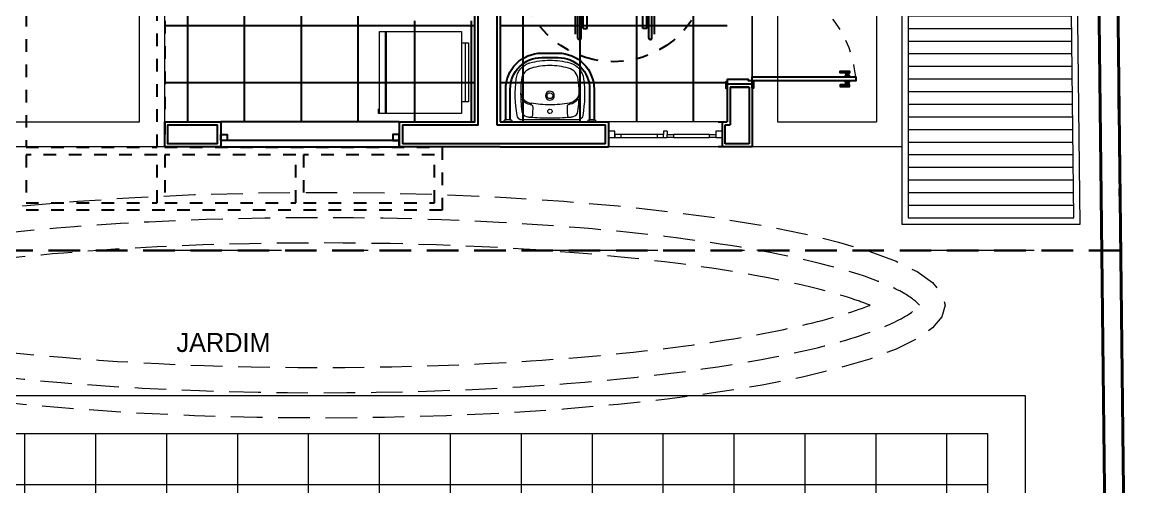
# Model space of a CAD drawing. Header units: metres. Extents: x -4.2 to 85, y -21.1 to 42.
# Drawn here: x 50.59 to 59.4, y 0.14 to 3.82 of the extents above; entities that cross this region are included whole.
import ezdxf

# ---------------------------------------------------------------- set-up
doc = ezdxf.new("R2010")
doc.units = ezdxf.units.M
doc.header["$MEASUREMENT"] = 0
for name, pattern in [('175_51COM_R00---$0$XREF ÁREAS COMUNS LILAC$0$HIDDEN', [0.375, 0.25, -0.125]), ('ARQ_BASE_141_Implantação - Bar da Bola$0$proj100', [0.375, 0.15, -0.075, 0, -0.075, 0, -0.075]), ('DASHED2', [0.375, 0.25, -0.125]), ('DGN Style 3', [2.051842, 1.465602, -0.586241]), ('DGN Style 6', [2.787574, 0.001466, -0.586241, 1.025921, -0.586241, 0.001466, -0.586241]), ('HIDDEN', [0.375, 0.25, -0.125])]:
    doc.linetypes.add(name, pattern=pattern)
for name, color, linetype, lineweight in [('175_51COM_R00---$0$57 - Altimetria de Terrenos', 240, 'Continuous', 13), ('31 - Pisos', 7, 'Continuous', 0), ('7 - Alvenaria', 7, 'Continuous', 0), ('Level 11-1', 7, 'Continuous', 0), ('Level 19-1', 7, 'Continuous', 0), ('PSG-ALV-BXA', 7, 'Continuous', 0), ('PSG-CXO-IDE', 7, 'Continuous', 0), ('PSG-HTC-SOL', 7, 'Continuous', 0), ('PSG-LAYOUT', 7, 'Continuous', 9)]:
    doc.layers.add(name, color=color, linetype=linetype, lineweight=lineweight)
for name, color, linetype in [('302-XREF$0$PSG-REV', 1, 'Continuous'), ('ARQ3', 3, 'Continuous'), ('ARQ_BASE_141_Implantação - Bar da Bola$0$ILHA_ARQ_CTA', 1, 'Continuous'), ('ARQ_BASE_141_Implantação - Bar da Bola$0$ILHA_ARQ_HTC', 251, 'Continuous'), ('ARQ_BASE_141_Implantação - Bar da Bola$0$ILHA_ARQ_POR', 2, 'Continuous'), ('ARQ_BASE_141_Implantação - Bar da Bola$0$ILHA_ARQ_PRJ', 1, 'ARQ_BASE_141_Implantação - Bar da Bola$0$proj100'), ('PSG-ALVENARIA', 4, 'Continuous'), ('PSG-MORROTE', 104, 'HIDDEN'), ('PSG-PISO', 7, 'Continuous'), ('PSG-PROJ', 252, 'HIDDEN'), ('PSG-REV', 1, 'Continuous'), ('PSGMOBSAN', 2, 'Continuous')]:
    doc.layers.add(name, color=color, linetype=linetype)
doc.layers.add('PSG-ARE-HTC', color=6, linetype='Continuous', plot=False)
doc.styles.add('Style-INTL_ENGINEERING', font='INTL_ENGINEERING.shx')

# ---------------------------------------------------------------- blocks, each defined once
blk = doc.blocks.new('ARQ_BASE_141_Implantação - Bar da Bola$0$Bipman11')
for p, q in [((-0.2338, 0.2955), (0.2632, 0.2955)), ((-0.2338, 0.2705), (0.1568, 0.2705)), ((-0.2026, 0.3142), (0.3099, 0.3142)), ((0.0412, 0.2705), (0.0412, 0.2508)), ((0.0662, 0.2705), (0.0662, 0.2508)), ((-0.1576, 0.2539), (-0.1576, 0.2227)), ((-0.1576, 0.2539), (-0.0208, 0.2539)), ((-0.1576, 0.2227), (-0.0208, 0.2227)), ((-0.0208, 0.2539), (-0.0208, 0.2227)), ((-0.0208, 0.2508), (0.122, 0.2508)), ((-0.0208, 0.2258), (0.0983, 0.2258)), ((0.0119, 0.2258), (-0.0083, -0.0009)), ((0.0885, 0.2258), (0.0874, 0.2136)), ((0.2155, 0.2133), (0.4437, 0.2133)), ((0.3422, 0.2571), (0.4437, 0.2571)), ((0.4437, 0.2571), (0.4437, 0.2133)), ((0.4437, 0.2508), (0.8365, 0.2508)), ((0.4437, 0.2258), (0.7569, 0.2258)), ((0.5296, 0.2258), (0.5274, 0.1662)), ((0.7589, 0.2258), (0.7589, 0.1615)), ((0.8346, 0.2258), (0.9068, 0.2258)), ((0.8365, 0.2508), (0.8365, 0.2258)), ((0.9068, 0.2258), (0.9068, 0.1569)), ((0.9068, 0.0888), (0.9068, 0.0657)), ((0.5233, 0.0556), (0.5233, 0.0555)), ((0.5233, 0.0555), (0.5257, -0.0524)), ((0.7589, 0.0837), (0.7589, 0.0657)), ((0.7589, 0.0657), (0.9086, 0.0657)), ((-0.0083, -0.0009), (0.0119, -0.2223)), ((0.7589, -0.0622), (0.9086, -0.0622)), ((0.7589, -0.0761), (0.7589, -0.0622)), ((0.9068, -0.0806), (0.9068, -0.0622)), ((0.5277, -0.1406), (0.5296, -0.2223)), ((0.7589, -0.2223), (0.7589, -0.1465)), ((0.9068, -0.2223), (0.9068, -0.1524)), ((-0.1576, -0.2192), (-0.0208, -0.2192)), ((-0.1576, -0.2505), (-0.1576, -0.2192)), ((-0.1576, -0.2505), (-0.0208, -0.2505)), ((-0.0208, -0.2505), (-0.0208, -0.2192)), ((-0.0208, -0.2223), (0.1, -0.2223)), ((-0.0208, -0.2473), (0.1354, -0.2473)), ((0.0412, -0.2473), (0.0412, -0.267)), ((0.0662, -0.2473), (0.0662, -0.267)), ((0.0878, -0.214), (0.0885, -0.2223)), ((0.1428, -0.2536), (0.1428, -0.2531)), ((0.1428, -0.2536), (0.1435, -0.2536)), ((0.2376, -0.2098), (0.4437, -0.2098)), ((0.3909, -0.2536), (0.4437, -0.2536)), ((0.4437, -0.2536), (0.4437, -0.2098)), ((0.4437, -0.2223), (0.7569, -0.2223)), ((0.4437, -0.2473), (0.8365, -0.2473)), ((0.8346, -0.2223), (0.9068, -0.2223)), ((0.8365, -0.2473), (0.8365, -0.2223)), ((-0.2338, -0.267), (0.1784, -0.267)), ((-0.2338, -0.292), (0.3412, -0.292)), ((-0.2026, -0.3108), (0.3099, -0.3108))]:
    blk.add_line(p, q)
blk.add_lwpolyline([(0.0121, 0.1252), (0.0093, -0.1201), (0.0347, -0.168), (0.0741, -0.2047), (0.1277, -0.2413), (0.1531, -0.261), (0.201, -0.2723), (0.2771, -0.278), (0.3251, -0.2892), (0.3645, -0.3005), (0.4012, -0.2864), (0.4096, -0.2723), (0.3814, -0.2441), (0.3561, -0.2357), (0.3081, -0.2385), (0.2602, -0.2244), (0.2207, -0.199), (0.1982, -0.1765), (0.2546, -0.1708), (0.3053, -0.1624), (0.3871, -0.1539), (0.4632, -0.1483), (0.4829, -0.137), (0.5534, -0.1426), (0.6211, -0.1454), (0.7141, -0.1483), (0.7846, -0.1454), (0.8213, -0.1342), (0.8495, -0.1483), (0.8946, -0.1539), (0.9397, -0.1483), (0.9622, -0.1173), (0.9651, -0.0947), (0.951, -0.0806), (0.8946, -0.0806), (0.8269, -0.0834), (0.7959, -0.0862), (0.7339, -0.0693), (0.6549, -0.058), (0.5563, -0.0609), (0.5055, -0.0468), (0.4463, -0.0298), (0.3335, 0.0012), (0.4378, 0.0209), (0.5281, 0.0576), (0.5704, 0.066), (0.6634, 0.0604), (0.779, 0.0886), (0.8269, 0.0886), (0.8833, 0.0829), (0.9171, 0.0914), (0.9566, 0.1083), (0.9566, 0.128), (0.9341, 0.1562), (0.8241, 0.1591), (0.7733, 0.1534), (0.7677, 0.1619), (0.7, 0.1591), (0.6239, 0.1619), (0.5901, 0.1675), (0.545, 0.1591), (0.4829, 0.1844), (0.404, 0.1844), (0.3279, 0.1816), (0.2659, 0.1816), (0.2179, 0.1788), (0.2038, 0.1929), (0.2264, 0.2324), (0.28, 0.2493), (0.3476, 0.2577), (0.404, 0.2634), (0.404, 0.2859), (0.3814, 0.3), (0.3561, 0.3169), (0.3166, 0.3198), (0.2546, 0.2916), (0.1841, 0.2859), (0.1192, 0.2493), (0.0488, 0.1703), (0.0347, 0.1534)], close=True)
for points in [[(0.2038, 0.1534), (0.2236, 0.1309), (0.2377, 0.0998), (0.2546, 0.0688), (0.2546, 0.0378)], [(0.0967, 0.0716), (0.0657, 0.0632), (0.0347, 0.035), (0.0206, -0.0073), (0.0488, -0.0468), (0.077, -0.0637), (0.1023, -0.0693), (0.1192, -0.0834), (0.1531, -0.0778), (0.17, -0.0721), (0.1925, -0.0665), (0.2236, -0.0609), (0.2377, -0.0439), (0.2489, -0.0158), (0.2546, -0.0073), (0.2743, 0.004), (0.2518, 0.0153), (0.2518, 0.0378), (0.2377, 0.0547), (0.2038, 0.066), (0.1756, 0.0688), (0.1644, 0.0688), (0.1531, 0.0829), (0.108, 0.0857), (0.1051, 0.0773)], [(0.2518, -0.0411), (0.2433, -0.0891), (0.2095, -0.1426), (0.1644, -0.1736)]]:
    blk.add_lwpolyline(points)
for centre in [(-0.2338, 0.283), (-0.2338, -0.2795)]:
    blk.add_arc(centre, 0.0125, 90, 270)
blk = doc.blocks.new('ARQ_BASE_141_Implantação - Bar da Bola$0$CS1V_p')
for points in [[(0.2605, -0.0345, 0.219089), (0.2368, 0), (0, 0), (-0.2368, 0, 0.219089), (-0.2605, -0.0345)], [(-0.2606, -0.035, 0.072907), (-0.2677, -0.3243, 0.3044), (-0.1585, -0.4509, 0.067106), (0, -0.4723, 0.067106), (0.1585, -0.4509, 0.3044), (0.2677, -0.3243, 0.072907), (0.2606, -0.035)], [(-0.2107, -0.1648, -1.00211), (-0.2178, -0.1578, -0.174065), (-0.1583, -0.1231, -0.001782), (-0.1525, -0.122, 0.366077), (-0.136, -0.1022, 0.016844), (-0.1388, -0.0348, 0.414698), (-0.155, -0.021)], [(0.2107, -0.1648, 1.00211), (0.2178, -0.1578, 0.174065), (0.1583, -0.1231, 0.001782), (0.1525, -0.122, -0.366077), (0.136, -0.1022, -0.016843), (0.1388, -0.0348, -0.414698), (0.155, -0.021)], [(-0.2317, -0.2255, -0.368026), (-0.1564, -0.1329, -0.004431), (-0.1423, -0.1304)], [(0.1548, -0.1326, 0.048033), (0, -0.1195, 0.045632), (-0.1471, -0.1313)], [(0.2317, -0.2255, 0.375471), (0.1541, -0.1325)]]:
    blk.add_lwpolyline(points, format="xyb")
for points in [[(0, -0.015, -0.019965), (0.1596, -0.0214, -0.043001), (0.185, -0.0256, -0.302465), (0.2221, -0.0669, -0.041693), (0.2317, -0.2255, -0.02467), (0.225, -0.3194, -0.304374), (0.147, -0.4097, -0.067046), (0, -0.4295, -0.067046), (-0.147, -0.4097, -0.304374), (-0.225, -0.3194, -0.024671), (-0.2317, -0.2255, -0.041693), (-0.2221, -0.0669, -0.302465), (-0.185, -0.0256, -0.043001), (-0.1596, -0.0214, -0.019965)], [(0, -0.0497, 1), (0, -0.0847, 1)], [(0, -0.1559, -1), (0, -0.2259, -1)], [(0, -0.1684, 1), (0, -0.2134, 1)]]:
    blk.add_lwpolyline(points, format="xyb", close=True)
blk = doc.blocks.new('ARQ_BASE_141_Implantação - Bar da Bola$0$BARRA LAV')
at = {"color": 7}
for p, q in [((12.9122, 4.5166), (12.9122, 4.5066)), ((12.9122, 4.5066), (12.9722, 4.5066)), ((12.9272, 4.5216), (12.9172, 4.5216)), ((12.9272, 4.5216), (12.9572, 4.5216)), ((12.9672, 4.5216), (12.9572, 4.5216)), ((12.9722, 4.5066), (12.9722, 4.5166)), ((13.5774, 4.5166), (13.5774, 4.5066)), ((13.5774, 4.5066), (13.6374, 4.5066)), ((13.5924, 4.5216), (13.5824, 4.5216)), ((13.5924, 4.5216), (13.6224, 4.5216)), ((13.6324, 4.5216), (13.6224, 4.5216)), ((13.6374, 4.5066), (13.6374, 4.5166))]:
    blk.add_line(p, q, dxfattribs=at)
for centre, start, end in [((12.9172, 4.5166), 90, 180), ((12.9672, 4.5166), 0, 90), ((13.5824, 4.5166), 90, 180), ((13.6324, 4.5166), 0, 90)]:
    blk.add_arc(centre, 0.005, start, end, dxfattribs=at)
at = {"layer": 'ARQ_BASE_141_Implantação - Bar da Bola$0$ILHA_ARQ_CTA', "color": 7}
for points in [[(13.6249, 4.5216), (13.6249, 4.7647, 0.414214), (13.3399, 5.0497), (13.2097, 5.0497, 0.414214), (12.9247, 4.7647), (12.9247, 4.5216)], [(13.5899, 4.5216), (13.5899, 4.7647, 0.414214), (13.3399, 5.0147), (13.2097, 5.0147, 0.414214), (12.9597, 4.7647), (12.9597, 4.5216)]]:
    blk.add_lwpolyline(points, format="xyb", dxfattribs=at)
blk.add_lwpolyline([(12.9247, 4.5066), (12.9597, 4.5066)], dxfattribs=at)
blk = doc.blocks.new('ARQ_BASE_141_Implantação - Bar da Bola$0$MAÇANETA_PLANTA')
at = {"layer": 'ARQ_BASE_141_Implantação - Bar da Bola$0$ILHA_ARQ_POR'}
for points in [[(-0.061729, 0.049376), (-0.061729, 0.113054), (-0.075795, 0.113054), (-0.075795, 0.04), (-0.061729, 0.04)], [(0.031729, 0.049376), (0.031729, 0.113054), (0.045795, 0.113054), (0.045795, 0.04), (0.031729, 0.04)]]:
    blk.add_lwpolyline(points, close=True, dxfattribs=at)
for points in [[(-0.051571, 0.049376), (-0.061729, 0.049376), (-0.061729, 0.06383), (-0.051571, 0.06383)], [(-0.039068, 0.044688), (-0.051571, 0.044688), (-0.051571, 0.068128), (-0.039068, 0.068128)], [(-0.03, 0.04), (-0.039068, 0.04), (-0.039068, 0.072816), (-0.03, 0.072816)], [(0, 0.04), (0.009067, 0.04), (0.009067, 0.072816), (0, 0.072816)], [(0.009067, 0.044688), (0.02157, 0.044688), (0.02157, 0.068128), (0.009067, 0.068128)], [(0.02157, 0.049376), (0.031729, 0.049376), (0.031729, 0.06383), (0.02157, 0.06383)]]:
    blk.add_lwpolyline(points, dxfattribs=at)
blk = doc.blocks.new('ARQ_BASE_141_Implantação - Bar da Bola$0$A$C527F4D50')
at = {"layer": 'ARQ_BASE_141_Implantação - Bar da Bola$0$ILHA_ARQ_POR', "xscale": -1, "rotation": 90}
blk.add_blockref('ARQ_BASE_141_Implantação - Bar da Bola$0$MAÇANETA_PLANTA', (0, 0), dxfattribs=at)
blk = doc.blocks.new('GEL')
at = {"color": 0, "linetype": 'ByBlock', "lineweight": -2}
for p, q in [((81, 81), (10, 81)), ((10, 81), (10, 10)), ((81, 82), (77, 82)), ((81, 10), (81, 82)), ((81, 76), (10, 76)), ((81, 75), (10, 75)), ((10, 10), (81, 10)), ((20, 10), (20, 4)), ((71, 4), (71, 10)), ((20, 7), (71, 7)), ((20, 4), (71, 4))]:
    blk.add_line(p, q, dxfattribs=at)
blk = doc.blocks.new('A$C14377EF4')
at = {"layer": 'ARQ3'}
h = blk.add_hatch(dxfattribs=at)
h.set_pattern_fill('_USER', color=251, scale=0.45, style=0, double=1, pattern_type=0)
h.set_pattern_definition([(0, (1.5014, 0.6418), (0, 0.45), []), (90, (1.5014, 0.6418), (-0.45, 0), [])])
h.paths.add_polyline_path([(3.3614, 3.5713), (2.8427, 4.09), (1.7264, 4.09), (1.7264, 1.8668), (1.5014, 1.8668), (1.5014, 0.6418), (3.9614, 0.6418), (3.9614, 1.4418), (3.3614, 1.4418)])
h = blk.add_hatch(dxfattribs=at)
h.set_pattern_fill('_USER', color=251, scale=0.45, style=0, double=1, pattern_type=0)
h.set_pattern_definition([(0, (5.9614, 0.6418), (0, 0.45), []), (90, (5.9614, 0.6418), (-0.45, 0), [])])
h.paths.add_polyline_path([(4.1614, 0.6418), (5.9614, 0.6418), (5.9614, 3.24), (4.1614, 3.24)])
at = {"layer": '302-XREF$0$PSG-REV', "color": 251, "linetype": 'HIDDEN', "ltscale": 0.25}
for points in [[(-2.9586, 5.34), (3.7014, 5.34), (3.7014, 4.84), (1.5014, 4.84), (1.5014, 0.44), (3.7014, 0.44), (3.7014, -0.06), (-2.9586, -0.06)], [(1.4414, 1.495), (0.4014, 1.495), (0.4014, 0.44), (1.4414, 0.44)], [(1.4414, 0.38), (0.4014, 0.38), (0.4014, 0), (1.4414, 0)], [(2.5414, 0.38), (1.5014, 0.38), (1.5014, 0), (2.5414, 0)], [(3.6414, 0.38), (2.6014, 0.38), (2.6014, 0), (3.6414, 0)]]:
    blk.add_lwpolyline(points, close=True, dxfattribs=at)
at = {"layer": 'ARQ_BASE_141_Implantação - Bar da Bola$0$ILHA_ARQ_POR'}
for points in [[(5.9614, 0.9418), (6.1614, 0.9418), (6.1614, 0.9668), (6.1314, 0.9668), (6.1314, 0.9768), (5.9614, 0.9768)], [(6.1614, 0.9668), (6.1614, 0.9968), (6.9814, 0.9968), (6.9814, 0.9668)], [(5.9614, 0.9068), (5.9614, 0.9568), (5.9514, 0.9568), (5.9514, 0.9068)], [(6.1614, 0.9068), (6.1614, 0.9568), (6.1714, 0.9568), (6.1714, 0.9068)]]:
    blk.add_lwpolyline(points, close=True, dxfattribs=at)
at = {"layer": 'ARQ_BASE_141_Implantação - Bar da Bola$0$ILHA_ARQ_PRJ'}
blk.add_circle((5.0614, 1.8668), 0.75, dxfattribs=at)
at = {"layer": 'PSG-ALV-BXA'}
for p, q in [((5.9214, 0.6418), (5.0214, 0.6418)), ((5.9214, 0.4418), (5.0214, 0.4418))]:
    blk.add_line(p, q, dxfattribs=at)
at = {"layer": 'PSG-ALVENARIA'}
for p, q in [((4.1364, 3.265), (4.1364, 0.6168)), ((5.9864, 0.9168), (5.9864, 0.6168)), ((5.9864, 0.9168), (6.1364, 0.9168)), ((5.9864, 0.9168), (5.9864, 0.6168)), ((6.1364, 0.9168), (5.9864, 0.9168)), ((6.1364, 0.9168), (6.1364, 0.4668)), ((6.1364, 0.9168), (6.1364, 0.4668)), ((1.9214, 0.4668), (1.9214, 0.6168)), ((3.3864, 0.6168), (3.3864, 0.4668)), ((4.1364, 0.6168), (4.9964, 0.6168)), ((4.9964, 0.4668), (4.9964, 0.6168)), ((5.9214, 0.6168), (5.9214, 0.4668)), ((5.9464, 0.6168), (5.9864, 0.6168)), ((5.9464, 0.6168), (5.9864, 0.6168)), ((5.9464, 0.4668), (5.9464, 0.6168)), ((6.1364, 0.4668), (5.9464, 0.4668)), ((6.1364, 0.4668), (5.9464, 0.4668))]:
    blk.add_line(p, q, dxfattribs=at)
for points in [[(3.3864, 0.6168), (3.9864, 0.6168), (3.9864, 4.665), (2.7264, 4.665), (2.7264, 4.815), (4.1364, 4.815)], [(4.1364, 1.3877), (4.1364, 0.6168)], [(1.9214, 0.4668), (1.5264, 0.4668), (1.5264, 0.6168), (1.9214, 0.6168)], [(4.9964, 0.4668), (3.3864, 0.4668)]]:
    blk.add_lwpolyline(points, dxfattribs=at)
at = {"layer": 'PSG-CXO-IDE', "color": 1, "ltscale": 5}
for p, q in [((5.4065, 0.5418, 0), (5.1215, 0.5418, 0)), ((5.8214, 0.5418, 0), (5.5365, 0.5418, 0)), ((5.1215, 0.5168, 0), (5.4065, 0.5168, 0)), ((5.5365, 0.5168, 0), (5.8214, 0.5168, 0))]:
    blk.add_line(p, q, dxfattribs=at)
at = {"layer": 'PSG-CXO-IDE', "ltscale": 5}
for p, q in [((5.4865, 0.5667, 0), (5.4565, 0.5667, 0)), ((5.4565, 0.5667, 0), (5.4565, 0.5418, 0)), ((5.4565, 0.5168, 0), (5.4565, 0.5418, 0)), ((5.4865, 0.5667, 0), (5.4865, 0.5418, 0)), ((5.4865, 0.5168, 0), (5.4865, 0.5418, 0)), ((5.4565, 0.5168, 0), (5.4865, 0.5168, 0))]:
    blk.add_line(p, q, dxfattribs=at)
at = {"layer": 'PSG-CXO-IDE', "ltscale": 5, "elevation": 0}
for points in [[(5.0715, 0.5168), (5.0715, 0.5668), (5.0215, 0.5668), (5.0215, 0.5168), (5.0715, 0.5168)], [(5.0715, 0.5168), (5.1215, 0.5168), (5.1215, 0.5418), (5.0715, 0.5418), (5.0715, 0.5168)], [(5.4065, 0.5168), (5.4565, 0.5168), (5.4565, 0.5418), (5.4065, 0.5418), (5.4065, 0.5168)], [(5.5365, 0.5168), (5.4865, 0.5168), (5.4865, 0.5418), (5.5365, 0.5418), (5.5365, 0.5168)]]:
    blk.add_lwpolyline(points, dxfattribs=at)
at = {"layer": 'PSG-CXO-IDE', "ltscale": 5}
for points in [[(5.8714, 0.5168), (5.8214, 0.5168), (5.8214, 0.5418), (5.8714, 0.5418), (5.8714, 0.5168)], [(5.9214, 0.5168), (5.9214, 0.5668), (5.8714, 0.5668), (5.8714, 0.5168), (5.9214, 0.5168)]]:
    blk.add_lwpolyline(points, dxfattribs=at)
at = {"layer": 'PSG-PISO', "linetype": 'Continuous', "lineweight": 13}
for p, q in [((6.1614, 4.84), (6.1614, 0.4418)), ((1.5014, 0.4418), (1.5014, 1.8668))]:
    blk.add_line(p, q, dxfattribs=at)
at = {"layer": 'PSG-PROJ', "linetype": 'DASHED2', "lineweight": 13, "ltscale": 0.25}
blk.add_arc((6.1184, 0.9216), 0.8663, 4.97973, 87.15571, dxfattribs=at)
at = {"layer": 'PSG-REV'}
for p, q in [((4.1614, 3.24), (4.1614, 0.6418)), ((5.9614, 0.9418), (5.9614, 0.6418)), ((5.9614, 0.9418), (6.1614, 0.9418)), ((5.9614, 0.9418), (5.9614, 0.6418)), ((6.1614, 0.9418), (6.1614, 0.4418)), ((6.1614, 0.9418), (6.1614, 0.4418)), ((1.9464, 0.6418), (1.9464, 0.4418)), ((3.3614, 0.6418), (3.3614, 0.4418)), ((4.1614, 0.6418), (5.0214, 0.6418)), ((5.0214, 0.6418), (5.0214, 0.4418)), ((5.8914, 0.6418), (5.9614, 0.6418)), ((5.8914, 0.6418), (5.9614, 0.6418)), ((5.9214, 0.6418), (5.9214, 0.4418)), ((4.1614, 0.4418), (5.0214, 0.4418)), ((6.1614, 0.4418), (5.8914, 0.4418)), ((6.1614, 0.4418), (5.8914, 0.4418))]:
    blk.add_line(p, q, dxfattribs=at)
at = {"layer": 'PSG-REV', "lineweight": 13}
blk.add_line((6.1614, 0.9418), (6.1614, 1.8118), dxfattribs=at)
at = {"layer": 'PSG-REV'}
for points in [[(3.3614, 0.6418), (3.9614, 0.6418), (3.9614, 4.64), (2.7014, 4.64), (2.7014, 4.84), (4.1614, 4.84), (4.1614, 4.84)], [(1.9464, 0.4418), (1.5014, 0.4418), (1.5014, 0.6418), (1.9464, 0.6418)], [(4.1614, 0.4418), (3.3614, 0.4418)]]:
    blk.add_lwpolyline(points, dxfattribs=at)
at = {"layer": 'PSGMOBSAN'}
for p, q in [((3.3614, 0.6418), (1.9464, 0.6418)), ((1.9464, 0.4418), (3.3614, 0.4418))]:
    blk.add_line(p, q, dxfattribs=at)
for points in [[(1.9964, 0.4918), (1.9464, 0.4918), (1.9464, 0.5418), (1.9964, 0.5418)], [(3.3114, 0.4918), (3.3614, 0.4918), (3.3614, 0.5418), (3.3114, 0.5418)], [(1.9464, 0.4418), (3.3614, 0.4418), (3.3614, 0.4918), (1.9464, 0.4918)]]:
    blk.add_lwpolyline(points, close=True, dxfattribs=at)
at = {"layer": 'ARQ_BASE_141_Implantação - Bar da Bola$0$ILHA_ARQ_HTC', "rotation": 89.99978280048465}
blk.add_blockref('ARQ_BASE_141_Implantação - Bar da Bola$0$Bipman11', (5.0739, 1.5387), dxfattribs=at)
at = {"layer": 'ARQ_BASE_141_Implantação - Bar da Bola$0$ILHA_ARQ_POR', "rotation": 0.0002171990984667}
blk.add_blockref('ARQ_BASE_141_Implantação - Bar da Bola$0$A$C527F4D50', (6.9714, 0.9668), dxfattribs=at)
at = {"layer": 'PSG-LAYOUT', "extrusion": (0, 0, -1), "xscale": 0.0091549297827716, "yscale": 0.0091549297827716, "zscale": -0.0091549295774627, "rotation": 269.9984612372241}
blk.add_blockref('GEL', (-3.9475, 1.4487), dxfattribs=at)
at = {"layer": 'PSG-LAYOUT', "color": 251, "extrusion": (0, 0, -1), "zscale": -1}
for name, p, rotation in [('ARQ_BASE_141_Implantação - Bar da Bola$0$BARRA LAV', (-17.8312, -3.8648), 0.0002171993069076), ('ARQ_BASE_141_Implantação - Bar da Bola$0$CS1V_p', (-4.5564, 0.6568), 180.0002171992027)]:
    blk.add_blockref(name, p, dxfattribs=dict(at, rotation=rotation))
blk = doc.blocks.new('ASSOCI')
at = {"layer": 'Level 19-1', "linetype": 'Continuous', "lineweight": 13}
h = blk.add_hatch(dxfattribs=at)
h.set_pattern_fill('_USER', color=172, style=0)
h.set_pattern_definition([(0, (57.61403, 2.26963), (0, 0.1), [])])
h.paths.add_polyline_path([(58.6626, 25.4847), (57.614, 25.4847), (57.614, 2.2696), (58.929, 2.2696)])
at = {"layer": 'Level 19-1', "color": 172, "linetype": 'Continuous', "lineweight": 13, "flags": 128}
blk.add_lwpolyline([(58.6626, 25.4847), (57.614, 25.4847), (57.614, 2.2696), (58.929, 2.2696)], close=True, dxfattribs=at)

msp = doc.modelspace()

# ---------------------------------------------------------------- hatches: boundary and pattern name
at = {"layer": 'PSG-HTC-SOL', "lineweight": 13}
h = msp.add_hatch(dxfattribs=at)
h.set_pattern_fill('NET', color=8, scale=4.5, style=0)
h.set_pattern_definition([(0, (-118.14117, -0.96787), (0, 0.5625), []), (90, (-118.14117, -0.96787), (-0.5625, 0), [])])
edge = h.paths.add_edge_path()
edge.add_line((32.7653, 1.2425), (32.7653, 3.2025))
edge.add_arc((37.2839, -13.5463), 17.3476, 78.45579, 105.09807, ccw=False)
edge.add_arc((37.1559, -13.8396), 17.6607, 54.61583, 78.23948, ccw=False)
edge.add_line((47.3824, 0.5589), (58.2453, 0.5589))
edge.add_line((58.2453, 0.5589), (58.2453, -0.0411))
edge.add_line((58.2453, -0.0411), (49.9453, -0.0411))
edge.add_line((49.9453, -0.0411), (49.9453, -4.3468))
edge.add_line((49.9453, -4.3468), (49.2953, -4.3468))
edge.add_line((49.2953, -4.3468), (49.2453, -0.9217))
edge.add_line((49.2453, -0.9217), (49.2953, -4.3468))
edge.add_line((49.2953, -4.3468), (48.6453, -4.3468))
edge.add_line((48.6453, -4.3468), (48.6453, -3.0799))
edge.add_arc((37.2839, -13.5463), 15.4476, 42.65215, 74.83019)
edge.add_arc((37.2839, -13.5463), 15.4476, 74.83019, 107.00824)
edge.add_arc((32.7693, 1.2341), 0.00934, 115.64391, 244.35609, ccw=False)

# ---------------------------------------------------------------- linework, layer by layer
at = {"layer": '175_51COM_R00---$0$57 - Altimetria de Terrenos', "linetype": '175_51COM_R00---$0$XREF ÁREAS COMUNS LILAC$0$HIDDEN', "lineweight": 30}
msp.add_lwpolyline([(2.3188, 30.2029), (50.4049, 30.2057), (50.4049, 33.5273), (58.9377, 33.6249), (59.297, 2.0091), (8.1476, 2.0081), (8.1476, -3.0526), (1.8579, -3.0478), (2.3188, 30.2029)], close=True, dxfattribs=at)
at = {"layer": '31 - Pisos', "color": 30, "linetype": 'Continuous', "lineweight": 13}
for p, q in [((57.564, 27.2041), (57.564, 2.8304)), ((46.8154, 3.0305), (51.5177, 3.0305)), ((58.5453, 0.8589), (47.4783, 0.8589)), ((58.5453, -4.6468), (58.5453, 0.8589)), ((58.2453, 0.5589), (47.3824, 0.5589)), ((58.2453, -0.0411), (58.2453, 0.5589))]:
    msp.add_line(p, q, dxfattribs=at)
for points in [[(57.364, 27.0041), (57.364, 3.0304)], [(51.5177, 3.0305), (51.5177, 7.4287), (56.5777, 7.4287), (56.5777, 3.0304), (57.364, 3.0304)]]:
    msp.add_lwpolyline(points, dxfattribs=at)
msp.add_lwpolyline([(57.564, 2.8304), (47.0154, 2.8305), (47.0154, 1.2043, 0.032148), (44.9654, 2.3643), (44.9654, 7.829), (34.4841, 7.829)], format="xyb", dxfattribs=at)
at = {"layer": '7 - Alvenaria', "color": 7, "linetype": 'Continuous', "lineweight": 40, "flags": 128}
msp.add_lwpolyline([(59.2533, -7.0498), (58.7896, 33.4784), (45.6935, 33.3179), (39.3294, 33.3228), (32.0933, 33.2032), (18.9337, 32.8633), (2.5057, 33.1756), (1.9608, -6.2544), (1.8108, -6.2548), (2.3578, 33.3285), (18.9332, 33.0134), (32.0902, 33.3532), (39.3282, 33.4728), (45.6927, 33.4679), (58.9379, 33.6302), (59.4033, -7.053), (59.2533, -7.0498)], dxfattribs=at)
at = {"layer": 'Level 11-1', "color": 7, "linetype": 'DGN Style 6', "lineweight": 0, "flags": 128}
msp.add_lwpolyline([(59.2996, 2.0091), (8.1479, 2.0091)], dxfattribs=at)
at = {"layer": 'Level 19-1', "color": 172, "linetype": 'Continuous', "lineweight": 13, "flags": 128}
for points in [[(58.712, 25.5347), (57.564, 25.5347), (57.564, 2.2196), (58.9795, 2.2196)], [(58.6626, 25.4847), (57.614, 25.4847), (57.614, 2.2696), (58.929, 2.2696)]]:
    msp.add_lwpolyline(points, close=True, dxfattribs=at)
at = {"layer": 'PSG-ARE-HTC', "linetype": 'Continuous', "lineweight": 13}
msp.add_line((56.3777, 3.3305), (56.3777, 3.5679), dxfattribs=at)
at = {"layer": 'PSG-CXO-IDE', "color": 131, "linetype": 'DGN Style 3', "lineweight": 0, "flags": 128}
msp.add_lwpolyline([(2.3578, 33.3285), (1.8108, -6.2548), (18.7166, -6.2118), (31.6125, -6.5183), (38.4297, -6.5485), (45.4044, -6.7525), (59.4033, -7.053), (58.9379, 33.6302), (45.6927, 33.4679), (39.3282, 33.4728), (32.0902, 33.3532), (18.9332, 33.0134)], close=True, dxfattribs=at)
at = {"layer": 'PSG-MORROTE', "lineweight": 13}
msp.add_ellipse((52.9537, 1.5767), major_axis=(4.9541, 0), ratio=0.180475, dxfattribs=at)
for points, knots in [([(57.703, 1.5767), (57.6903, 1.5936), (57.652, 1.6295), (57.5207, 1.7062), (57.4291, 1.748), (57.0675, 1.8783), (56.7143, 1.964), (55.8581, 2.107), (55.3547, 2.165), (53.6531, 2.2902), (52.31, 2.2916), (50.3654, 2.1529), (49.6662, 2.0598), (48.8838, 1.8854), (48.6663, 1.8208), (48.3852, 1.7074), (48.297, 1.6576), (48.2255, 1.601), (48.2114, 1.5859), (48.2045, 1.5767)], [0.134775, 0.134775, 0.134775, 0.134775, 0.299555, 0.299555, 0.464334, 0.464334, 0.823955, 0.823955, 1.183576, 1.183576, 1.946967, 1.946967, 2.461136, 2.461136, 2.721118, 2.721118, 2.917122, 2.917122, 3.006818, 3.006818, 3.006818, 3.006818]), ([(57.3116, 1.5766), (57.2702, 1.593), (57.224, 1.6097), (56.9987, 1.6837), (56.7713, 1.7411), (55.948, 1.9012), (55.2162, 1.9853), (53.4684, 2.0833), (52.426, 2.0831), (50.9678, 2.0005), (50.4841, 1.9554), (49.7036, 1.8509), (49.3889, 1.7954), (48.914, 1.6847), (48.7352, 1.6309), (48.6011, 1.5787), (48.5985, 1.5777), (48.5959, 1.5767)], [0.429258, 0.429258, 0.429258, 0.429258, 0.501311, 0.501311, 0.749384, 0.749384, 1.266662, 1.266662, 1.877564, 1.877564, 2.208763, 2.208763, 2.482359, 2.482359, 2.707716, 2.707716, 2.712269, 2.712269, 2.712269, 2.712269]), ([(48.2045, 1.5767), (48.2172, 1.5597), (48.2555, 1.5239), (48.3868, 1.4471), (48.4783, 1.4054), (48.84, 1.2751), (49.1932, 1.1893), (50.0493, 1.0463), (50.5528, 0.9883), (52.2544, 0.8631), (53.5975, 0.8617), (55.5421, 1.0004), (56.2413, 1.0935), (57.0237, 1.2679), (57.2412, 1.3325), (57.5223, 1.4459), (57.6105, 1.4958), (57.682, 1.5523), (57.6961, 1.5674), (57.703, 1.5767)], [3.276367, 3.276367, 3.276367, 3.276367, 3.441147, 3.441147, 3.605927, 3.605927, 3.965548, 3.965548, 4.325169, 4.325169, 5.08856, 5.08856, 5.602729, 5.602729, 5.862711, 5.862711, 6.058715, 6.058715, 6.14841, 6.14841, 6.14841, 6.14841]), ([(48.5959, 1.5767), (48.6373, 1.5603), (48.6835, 1.5436), (48.9088, 1.4696), (49.1362, 1.4123), (49.9595, 1.2521), (50.6913, 1.168), (52.4391, 1.07), (53.4815, 1.0702), (54.9396, 1.1528), (55.4234, 1.1979), (56.2039, 1.3024), (56.5186, 1.3579), (56.9935, 1.4686), (57.1723, 1.5224), (57.3063, 1.5746), (57.309, 1.5756), (57.3116, 1.5766)], [3.570851, 3.570851, 3.570851, 3.570851, 3.642904, 3.642904, 3.890977, 3.890977, 4.408254, 4.408254, 5.019156, 5.019156, 5.350356, 5.350356, 5.623952, 5.623952, 5.849309, 5.849309, 5.853862, 5.853862, 5.853862, 5.853862])]:
    msp.add_open_spline(points, degree=3, knots=knots, dxfattribs=at)

# ---------------------------------------------------------------- block references
at = {"layer": '31 - Pisos', "color": 30, "lineweight": 13}
msp.add_blockref('A$C14377EF4', (50.2163, 2.3887), dxfattribs=at)
at = {"layer": 'Level 19-1', "color": 172, "linetype": 'Continuous', "lineweight": 13}
msp.add_blockref('ASSOCI', (0, 0), dxfattribs=at)

# ---------------------------------------------------------------- texts
at = {"layer": '7 - Alvenaria', "color": 2, "linetype": 'Continuous', "lineweight": 13, "insert": (52.184, 1.2802), "char_height": 0.15, "attachment_point": 5, "line_spacing_factor": 1.200006, "style": 'Style-INTL_ENGINEERING'}
msp.add_mtext('JARDIM\\P', dxfattribs=at)

doc.saveas('drawing.dxf')
